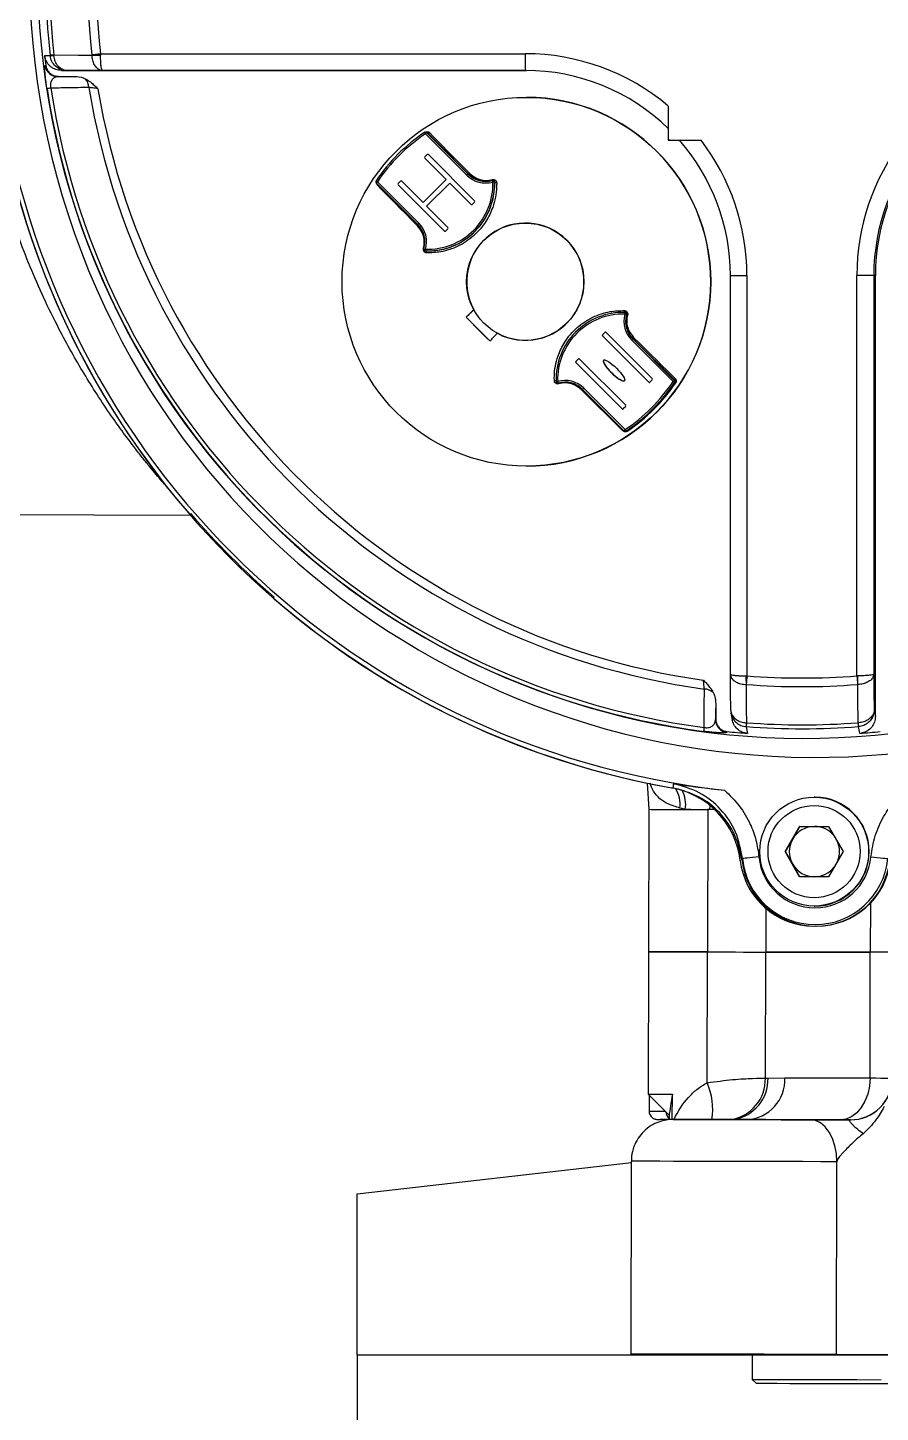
# Model space of a CAD drawing. Header units: millimetres. Extents: x 2454 to 4226, y 715 to 1968.
# Drawn here: x 2909.1 to 3000.7, y 1601.1 to 1749.8 of the extents above; entities that cross this region are included whole.
import ezdxf

# ---------------------------------------------------------------- set-up
doc = ezdxf.new("R2010")
doc.units = ezdxf.units.MM

msp = doc.modelspace()

# ---------------------------------------------------------------- linework, layer by layer
at = {"color": 7, "linetype": 'Continuous', "lineweight": 25}
for p, q in [((2910.945, 1746.794), (2911.533, 1746.792)), ((2911.533, 1746.792), (2911.531, 1746.808)), ((2911.938, 1746.854), (2911.943, 1746.792)), ((2916.026, 1746.847), (2916.024, 1746.884)), ((2916.943, 1746.991), (2962.563, 1746.991)), ((2916.943, 1746.991), (2916.946, 1746.847)), ((2912.409, 1744.552), (2914.159, 1744.552)), ((2912.737, 1745.191), (2962.69, 1745.191)), ((2913.313, 1745.191), (2912.737, 1745.191)), ((2917.141, 1745.191), (2913.313, 1745.191)), ((2962.581, 1745.191), (2917.141, 1745.191)), ((2962.724, 1742.302), (2962.719, 1742.302)), ((2977.936, 1741.365), (2977.936, 1737.688)), ((2956.276, 1733.948), (2951.837, 1738.388)), ((2951.948, 1738.567), (2951.839, 1738.568)), ((2951.966, 1738.515), (2956.405, 1734.075)), ((2952.071, 1738.515), (2951.966, 1738.515)), ((2977.936, 1737.688), (2981.446, 1737.688)), ((2978.124, 1737.687), (2977.936, 1737.688)), ((2978.124, 1737.687), (2979.306, 1737.687)), ((2952.035, 1736.153), (2951.781, 1735.898)), ((2951.783, 1735.898), (2951.781, 1735.898)), ((2954.072, 1733.48), (2951.781, 1735.771)), ((2951.783, 1735.771), (2951.781, 1735.771)), ((2952.038, 1736.153), (2951.783, 1735.898)), ((2954.074, 1733.48), (2951.783, 1735.771)), ((2952.038, 1736.153), (2952.035, 1736.153)), ((2957.126, 1731.189), (2952.163, 1736.153)), ((2956.443, 1734.075), (2956.405, 1734.075)), ((2950.996, 1728.666), (2946.557, 1733.105)), ((2946.683, 1733.233), (2951.122, 1728.793)), ((2949.172, 1733.289), (2948.917, 1733.035)), ((2948.92, 1733.035), (2948.917, 1733.035)), ((2953.881, 1727.943), (2948.917, 1732.907)), ((2948.92, 1732.907), (2948.917, 1732.907)), ((2949.174, 1733.289), (2948.92, 1733.035)), ((2953.883, 1727.943), (2948.92, 1732.907)), ((2949.174, 1733.289), (2949.172, 1733.289)), ((2951.59, 1730.998), (2949.299, 1733.289)), ((2954.072, 1733.48), (2951.59, 1730.998)), ((2954.074, 1733.48), (2951.593, 1730.998)), ((2954.454, 1733.098), (2951.972, 1730.616)), ((2954.074, 1733.48), (2954.072, 1733.48)), ((2956.744, 1730.807), (2954.454, 1733.098)), ((2954.456, 1733.098), (2954.454, 1733.098)), ((2956.747, 1730.807), (2954.456, 1733.098)), ((2959.113, 1733.39), (2959.086, 1733.39)), ((2959.29, 1733.215), (2959.265, 1733.215)), ((2951.593, 1730.998), (2951.59, 1730.998)), ((2957.126, 1731.062), (2956.872, 1730.807)), ((2954.263, 1728.325), (2951.972, 1730.616)), ((2956.747, 1730.807), (2956.744, 1730.807)), ((2953.883, 1727.943), (2953.881, 1727.943)), ((2954.263, 1728.198), (2954.008, 1727.943)), ((2962.584, 1728.802), (2962.584, 1728.802)), ((2952.057, 1725.803), (2952.081, 1725.803)), ((2984.597, 1680.355), (2984.597, 1723.174)), ((2986.379, 1723.174), (2986.379, 1680.174)), ((2998.188, 1680.174), (2998.188, 1723.174)), ((3000.006, 1723.174), (3000.006, 1680.355)), ((3000.176, 1723.174), (3000.006, 1723.174)), ((3000.176, 1675.796), (3000.176, 1723.174)), ((2957.04, 1719.493), (2956.23, 1718.684)), ((2973.104, 1719.202), (2973.08, 1719.202)), ((2973.306, 1719.198), (2973.105, 1719.183)), ((2973.281, 1719.199), (2973.306, 1719.198)), ((2956.23, 1718.684), (2956.214, 1718.684)), ((2956.23, 1718.684), (2958.776, 1716.138)), ((2973.477, 1718.97), (2973.449, 1718.97)), ((2962.564, 1716.202), (2962.573, 1716.202)), ((2971.126, 1717.061), (2970.872, 1716.806)), ((2970.874, 1716.806), (2970.872, 1716.806)), ((2975.835, 1711.715), (2970.872, 1716.679)), ((2970.874, 1716.679), (2970.872, 1716.679)), ((2971.129, 1717.061), (2970.874, 1716.806)), ((2975.838, 1711.715), (2970.874, 1716.679)), ((2971.129, 1717.061), (2971.126, 1717.061)), ((2976.217, 1712.097), (2971.254, 1717.061)), ((2978.452, 1711.772), (2974.013, 1716.211)), ((2974.142, 1716.338), (2978.581, 1711.899)), ((2974.179, 1716.338), (2974.142, 1716.338)), ((2968.263, 1714.197), (2968.008, 1713.943)), ((2968.011, 1713.943), (2968.008, 1713.943)), ((2972.972, 1708.852), (2968.008, 1713.815)), ((2968.011, 1713.815), (2968.008, 1713.815)), ((2968.265, 1714.197), (2968.011, 1713.943)), ((2972.974, 1708.852), (2968.011, 1713.815)), ((2968.265, 1714.197), (2968.263, 1714.197)), ((2973.354, 1709.233), (2968.39, 1714.197)), ((2966.052, 1711.615), (2966.079, 1711.615)), ((2966.101, 1711.621), (2966.128, 1711.621)), ((2975.838, 1711.715), (2975.835, 1711.715)), ((2976.217, 1711.97), (2975.963, 1711.715)), ((2978.581, 1711.899), (2978.686, 1711.899)), ((2978.713, 1711.671), (2978.603, 1711.671)), ((2973.172, 1706.49), (2968.733, 1710.929)), ((2968.858, 1711.056), (2973.297, 1706.617)), ((2972.974, 1708.852), (2972.972, 1708.852)), ((2973.354, 1709.106), (2973.099, 1708.852)), ((2973.299, 1706.437), (2973.407, 1706.437)), ((2973.4, 1706.468), (2973.51, 1706.468)), ((2962.656, 1702.702), (2962.661, 1702.702)), ((2902.107, 1697.497), (2926.581, 1697.444)), ((2926.597, 1697.621), (2926.524, 1697.521)), ((2926.524, 1697.521), (2926.61, 1697.607)), ((2935.519, 1688.525), (2935.592, 1688.626)), ((2986.282, 1680.176), (2986.379, 1680.174)), ((2986.31, 1679.248), (2986.286, 1679.249)), ((2998.188, 1680.174), (2998.285, 1680.176)), ((2998.289, 1679.249), (2998.264, 1679.248)), ((2983.022, 1677.217), (2983.022, 1675.534)), ((2984.664, 1676.171), (2984.798, 1675.462)), ((2986.288, 1675.139), (2986.33, 1675.137)), ((2986.307, 1674.719), (2986.297, 1674.72)), ((2998.322, 1675.137), (2998.364, 1675.139)), ((2998.373, 1674.72), (2998.362, 1674.719)), ((2984.235, 1674.19), (2984.223, 1674.108)), ((2975.67, 1668.65), (2975.836, 1665.839)), ((2993.678, 1667.15), (2993.615, 1667.15)), ((2975.833, 1665.839), (2975.801, 1650.539)), ((2980.337, 1665.829), (2979.696, 1665.831)), ((2980.337, 1665.829), (2980.337, 1665.829)), ((2982.184, 1665.825), (2982.151, 1650.525)), ((2982.981, 1665.824), (2982.184, 1665.825)), ((2990.48, 1661.3), (2992.038, 1664)), ((2991.295, 1662.65), (2992.074, 1664)), ((2992.038, 1664), (2995.156, 1664)), ((2992.074, 1664), (2992.038, 1664)), ((2992.074, 1664), (2993.633, 1664)), ((2993.633, 1664), (2995.156, 1664)), ((2995.156, 1664), (2996.715, 1661.3)), ((2990.515, 1661.3), (2991.295, 1662.65)), ((2992.038, 1658.6), (2990.48, 1661.3)), ((2990.515, 1661.3), (2990.48, 1661.3)), ((2991.295, 1659.95), (2990.515, 1661.3)), ((2996.715, 1661.3), (2995.156, 1658.6)), ((2992.074, 1658.6), (2991.295, 1659.95)), ((2995.156, 1658.6), (2992.038, 1658.6)), ((2988.406, 1655.208), (2988.396, 1650.512)), ((2993.597, 1655.45), (2993.659, 1655.45)), ((2999.642, 1655.759), (2999.631, 1650.488)), ((2975.801, 1650.539), (2975.768, 1635.239)), ((2982.121, 1636.478), (2982.151, 1650.525)), ((2988.367, 1636.967), (2988.396, 1650.512)), ((2999.602, 1636.988), (2999.631, 1650.488)), ((2988.648, 1636.966), (2990.454, 1637.007)), ((2975.768, 1635.239), (2978.013, 1632.984)), ((2975.877, 1635.129), (2975.874, 1633.439)), ((2978.362, 1632.527), (2978.368, 1635.233)), ((2978.013, 1633.085), (2978.012, 1632.497)), ((2986.369, 1632.516), (2984.812, 1632.497)), ((2986.369, 1632.516), (2986.476, 1632.516)), ((2973.955, 1628.043), (2973.911, 1607.343)), ((2973.955, 1628.043), (2973.955, 1628.043)), ((2995.998, 1607.295), (2996.042, 1627.995)), ((2944.513, 1607.218), (2944.513, 1595.218)), ((3119.513, 1607.218), (2944.513, 1607.218)), ((2986.958, 1607.315), (2986.953, 1604.615)), ((2995.998, 1607.295), (3005.955, 1607.274)), ((2986.953, 1604.615), (2987.402, 1604.164))]:
    msp.add_line(p, q, dxfattribs=at)
at = {"linetype": 'ByBlock'}
for p, q in [((2944.513, 1624.536), (2973.965, 1627.898)), ((2944.513, 1607.218), (2944.513, 1624.536))]:
    msp.add_line(p, q, dxfattribs=at)
at = {"color": 7, "linetype": 'Continuous', "lineweight": 25, "flags": 128}
for points in [[(2911.938, 1746.854), (2914.533, 1746.85), (2916.026, 1746.847)], [(2916.024, 1746.884), (2916.119, 1746.895), (2916.222, 1746.907), (2916.332, 1746.92), (2916.447, 1746.933), (2916.567, 1746.947), (2916.69, 1746.962), (2916.816, 1746.977), (2916.943, 1746.991)], [(2911.001, 1745.706), (2911.039, 1745.722), (2911.069, 1745.735)], [(2912.339, 1744.522), (2913.358, 1744.539), (2914.159, 1744.552)], [(2912.409, 1744.552), (2912.37, 1744.535), (2912.339, 1744.522)], [(2956.443, 1734.075), (2955.788, 1734.737), (2955.162, 1735.371), (2954.564, 1735.976), (2953.997, 1736.551), (2953.463, 1737.094), (2952.963, 1737.603), (2952.499, 1738.077), (2952.071, 1738.515)], [(2952.284, 1738.511), (2952.708, 1738.077), (2953.169, 1737.607), (2953.665, 1737.102), (2954.195, 1736.564), (2954.757, 1735.993), (2955.35, 1735.393), (2955.971, 1734.764), (2956.62, 1734.108)], [(2956.62, 1734.108), (2956.596, 1734.09), (2956.57, 1734.075), (2956.545, 1734.065), (2956.52, 1734.058), (2956.497, 1734.056), (2956.476, 1734.058), (2956.458, 1734.065), (2956.443, 1734.075)], [(2951.003, 1728.49), (2950.354, 1729.146), (2949.732, 1729.775), (2949.139, 1730.375), (2948.577, 1730.946), (2948.047, 1731.484), (2947.551, 1731.989), (2947.09, 1732.459), (2946.666, 1732.893)], [(2959.497, 1733.134), (2959.458, 1733.132), (2959.421, 1733.135), (2959.386, 1733.141), (2959.354, 1733.151), (2959.328, 1733.164), (2959.307, 1733.179), (2959.295, 1733.197), (2959.29, 1733.215)], [(2951.964, 1725.601), (2951.965, 1725.639), (2951.963, 1725.676), (2951.956, 1725.711), (2951.946, 1725.743), (2951.933, 1725.769), (2951.917, 1725.789), (2951.9, 1725.801), (2951.888, 1725.805)], [(2984.597, 1723.174), (2984.628, 1723.174), (2984.727, 1723.174), (2984.89, 1723.174), (2985.112, 1723.174), (2985.382, 1723.174), (2985.692, 1723.174), (2986.028, 1723.174), (2986.379, 1723.174)], [(3000.006, 1723.174), (2999.968, 1723.174), (2999.862, 1723.174), (2999.693, 1723.174), (2999.466, 1723.174), (2999.191, 1723.174), (2998.878, 1723.174), (2998.54, 1723.174), (2998.188, 1723.174)], [(2957.033, 1719.506), (2956.93, 1719.402), (2956.827, 1719.299), (2956.724, 1719.196), (2956.622, 1719.093), (2956.519, 1718.99), (2956.418, 1718.888), (2956.316, 1718.786), (2956.214, 1718.684)], [(2973.306, 1719.198), (2973.288, 1719.203), (2973.271, 1719.216), (2973.255, 1719.235), (2973.243, 1719.261), (2973.233, 1719.293), (2973.227, 1719.328), (2973.224, 1719.366), (2973.226, 1719.404)], [(2956.214, 1718.684), (2956.532, 1718.366), (2956.85, 1718.048), (2957.168, 1717.73), (2957.486, 1717.411), (2957.805, 1717.092), (2958.123, 1716.774), (2958.442, 1716.456), (2958.76, 1716.138)], [(2958.76, 1716.138), (2958.861, 1716.24), (2958.963, 1716.342), (2959.065, 1716.445), (2959.167, 1716.547), (2959.27, 1716.65), (2959.372, 1716.753), (2959.475, 1716.857), (2959.578, 1716.96)], [(2974.179, 1716.338), (2974.169, 1716.353), (2974.162, 1716.371), (2974.16, 1716.391), (2974.163, 1716.414), (2974.17, 1716.439), (2974.18, 1716.464), (2974.195, 1716.49), (2974.213, 1716.514)], [(2978.686, 1711.899), (2978.238, 1712.336), (2977.755, 1712.81), (2977.237, 1713.32), (2976.685, 1713.862), (2976.102, 1714.437), (2975.489, 1715.043), (2974.847, 1715.677), (2974.179, 1716.338)], [(2974.213, 1716.514), (2974.876, 1715.859), (2975.512, 1715.229), (2976.12, 1714.629), (2976.699, 1714.059), (2977.246, 1713.52), (2977.76, 1713.015), (2978.239, 1712.545), (2978.683, 1712.111)], [(2966.052, 1711.615), (2966.06, 1711.615), (2966.101, 1711.621)], [(2973.065, 1706.493), (2972.622, 1706.927), (2972.142, 1707.397), (2971.628, 1707.902), (2971.081, 1708.441), (2970.502, 1709.011), (2969.894, 1709.611), (2969.258, 1710.24), (2968.595, 1710.896)], [(2984.633, 1676.503), (2984.614, 1678.506), (2984.597, 1680.355)], [(3000.006, 1680.355), (3000.023, 1678.506), (3000.042, 1676.503)], [(2986.286, 1679.249), (2986.314, 1676.635), (2986.33, 1675.137)], [(2998.322, 1675.137), (2998.301, 1677.752), (2998.289, 1679.249)], [(2981.779, 1674.63), (2981.798, 1676.942), (2981.813, 1678.759)], [(2983.022, 1677.217), (2983.015, 1676.227), (2983.009, 1675.449)], [(3000.042, 1676.503), (3000.106, 1676.165), (3000.176, 1675.796)], [(2983.009, 1675.449), (2983.016, 1675.497), (2983.022, 1675.534)], [(2986.297, 1674.72), (2986.333, 1674.531), (2986.435, 1673.998)], [(2998.508, 1673.998), (2998.473, 1674.187), (2998.373, 1674.72)], [(2975.836, 1665.839), (2975.842, 1665.839), (2976.109, 1665.838), (2976.745, 1665.837), (2977.72, 1665.835), (2978.99, 1665.832), (2980.501, 1665.829), (2982.184, 1665.825)], [(2982.388, 1666.29), (2982.385, 1666.219), (2982.358, 1665.825)], [(2987.671, 1660.731), (2987.325, 1660.698), (2986.993, 1660.667), (2986.688, 1660.638), (2986.42, 1660.612), (2986.199, 1660.591), (2986.035, 1660.575), (2985.933, 1660.565), (2985.897, 1660.561)], [(2999.704, 1660.731), (3000.05, 1660.698), (3000.384, 1660.667), (3000.693, 1660.638), (3000.966, 1660.612), (3001.191, 1660.591), (3001.362, 1660.575), (3001.47, 1660.565), (3001.514, 1660.561)], [(2982.151, 1650.525), (2980.468, 1650.529), (2978.958, 1650.532), (2977.687, 1650.535), (2976.712, 1650.537), (2976.077, 1650.538), (2975.809, 1650.539), (2975.801, 1650.539)], [(2975.801, 1650.539), (2975.809, 1650.539), (2976.077, 1650.538), (2976.712, 1650.537), (2977.687, 1650.535), (2978.958, 1650.532), (2980.468, 1650.529), (2982.151, 1650.525)], [(2982.151, 1650.525), (2983.214, 1650.523), (2984.224, 1650.521), (2985.166, 1650.519), (2986.026, 1650.517), (2986.79, 1650.515), (2987.446, 1650.514), (2987.984, 1650.513), (2988.396, 1650.512)], [(2982.151, 1650.525), (2983.214, 1650.523), (2984.224, 1650.521), (2985.166, 1650.519), (2986.026, 1650.517), (2986.79, 1650.515), (2987.446, 1650.514), (2987.984, 1650.513), (2988.396, 1650.512)], [(2999.631, 1650.488), (2997.77, 1650.492), (2996.028, 1650.495), (2994.412, 1650.499), (2992.927, 1650.502), (2991.578, 1650.505), (2990.371, 1650.508), (2989.309, 1650.51), (2988.396, 1650.512)], [(2988.396, 1650.512), (2989.309, 1650.51), (2990.371, 1650.508), (2991.578, 1650.505), (2992.927, 1650.502), (2994.412, 1650.499), (2996.028, 1650.495), (2997.77, 1650.492), (2999.631, 1650.488)], [(3002.029, 1650.483), (3001.925, 1650.483), (3001.63, 1650.483), (3001.248, 1650.484), (3000.784, 1650.485), (3000.244, 1650.486), (2999.631, 1650.488)], [(3002.029, 1650.483), (3001.925, 1650.483), (3001.63, 1650.483), (3001.248, 1650.484), (3000.784, 1650.485), (3000.244, 1650.486), (2999.631, 1650.488)], [(2988.367, 1636.967), (2988.401, 1636.967), (2988.436, 1636.967), (2988.47, 1636.967), (2988.506, 1636.966), (2988.541, 1636.966), (2988.577, 1636.966), (2988.612, 1636.966), (2988.648, 1636.966)], [(2990.454, 1637.007), (2991.342, 1637.005), (2992.306, 1637.003), (2993.346, 1637.001), (2994.459, 1636.999), (2995.644, 1636.996), (2996.898, 1636.994), (2998.218, 1636.991), (2999.602, 1636.988)], [(2999.602, 1636.988), (2999.539, 1636.11), (2999.357, 1635.266), (2999.061, 1634.489), (2998.665, 1633.808), (2998.182, 1633.249), (2997.631, 1632.835), (2997.035, 1632.58), (2996.414, 1632.495)], [(2999.602, 1636.988), (3000.215, 1636.986), (3000.755, 1636.985), (3001.219, 1636.984), (3001.601, 1636.983), (3001.896, 1636.983), (3002, 1636.983)], [(2975.768, 1635.239), (2975.939, 1635.239), (2976.445, 1635.237), (2977.266, 1635.236), (2978.368, 1635.233)], [(2975.874, 1633.439), (2975.916, 1633.439), (2976.225, 1633.438), (2976.819, 1633.437), (2977.564, 1633.435)], [(2978.012, 1632.534), (2977.599, 1632.535), (2977.079, 1632.536), (2977.042, 1632.536)], [(2978.465, 1632.533), (2978.485, 1632.533), (2978.784, 1632.532), (2979.426, 1632.531), (2980.387, 1632.529), (2981.628, 1632.526), (2983.099, 1632.523), (2984.744, 1632.519), (2986.496, 1632.516), (2988.287, 1632.512), (2990.045, 1632.508), (2991.701, 1632.505), (2993.189, 1632.501)], [(2978.966, 1632.532), (2978.952, 1632.532), (2978.542, 1632.533), (2978.465, 1632.533)], [(2980.753, 1632.528), (2979.699, 1632.53), (2978.966, 1632.532)], [(2986.476, 1632.516), (2986.475, 1632.516), (2986.341, 1632.516), (2985.969, 1632.517), (2985.362, 1632.518), (2984.526, 1632.52), (2983.472, 1632.522), (2982.21, 1632.525), (2980.753, 1632.528)], [(2996.414, 1632.495), (2994.894, 1632.498), (2993.444, 1632.501), (2992.068, 1632.504), (2990.767, 1632.507), (2989.545, 1632.509), (2988.403, 1632.512), (2987.344, 1632.514), (2986.369, 1632.516)], [(2996.042, 1627.995), (2995.989, 1628.873), (2995.828, 1629.718), (2995.565, 1630.496), (2995.21, 1631.179), (2994.778, 1631.74), (2994.284, 1632.156), (2993.747, 1632.414), (2993.189, 1632.501)], [(2993.189, 1632.501), (2993.671, 1632.5), (2994.172, 1632.499), (2994.69, 1632.498), (2995.224, 1632.497), (2995.774, 1632.496), (2996.336, 1632.495), (2996.91, 1632.493), (2997.495, 1632.492)], [(2997.518, 1632.492), (2997.414, 1632.492), (2997.223, 1632.493), (2996.991, 1632.493), (2996.721, 1632.494), (2996.414, 1632.495)], [(2997.495, 1632.492), (2997.493, 1632.492), (2997.492, 1632.492), (2997.491, 1632.492), (2997.491, 1632.492), (2997.491, 1632.492), (2997.492, 1632.492), (2997.493, 1632.492), (2997.494, 1632.492)], [(2996.042, 1627.995), (2994.304, 1627.999), (2992.396, 1628.003), (2990.366, 1628.007), (2988.265, 1628.012), (2986.143, 1628.016), (2984.054, 1628.021), (2982.049, 1628.025), (2980.178, 1628.029), (2978.486, 1628.033), (2977.016, 1628.036), (2975.803, 1628.039), (2974.879, 1628.041), (2974.265, 1628.042), (2973.977, 1628.042), (2973.955, 1628.043)], [(2995.998, 1607.295), (2994.259, 1607.299), (2992.352, 1607.303), (2990.322, 1607.307), (2988.221, 1607.312), (2986.099, 1607.316), (2984.01, 1607.321), (2982.005, 1607.325), (2980.133, 1607.329), (2978.442, 1607.333), (2976.971, 1607.336), (2975.759, 1607.339), (2974.835, 1607.341), (2974.221, 1607.342), (2973.933, 1607.343), (2973.911, 1607.343)], [(2986.953, 1604.615), (2987.014, 1604.615), (2987.369, 1604.614), (2988.036, 1604.613), (2989.012, 1604.61), (2990.288, 1604.608), (2991.857, 1604.604), (2993.707, 1604.6), (2995.826, 1604.596), (2998.198, 1604.591), (3000.806, 1604.585)], [(3001.815, 1604.133), (2999.141, 1604.139), (2996.704, 1604.144), (2994.52, 1604.149), (2992.606, 1604.153), (2990.976, 1604.156), (2989.641, 1604.159), (2988.611, 1604.161), (2987.893, 1604.163), (2987.492, 1604.164), (2987.402, 1604.164)]]:
    msp.add_lwpolyline(points, dxfattribs=at)
at = {"color": 7, "linetype": 'Continuous', "lineweight": 25}
for centre, radius in [((2962.689, 1722.501), 19.799), ((2962.574, 1722.502), 6.3), ((2993.606, 1661.3), 5.85), ((2993.597, 1661.3), 4.95)]:
    msp.add_circle(centre, radius, dxfattribs=at)
for centre, radius, start, end in [((2993.687, 1755.803), 84.364, 293.77253, 288.03652), ((2992.529, 1755.805), 82.329, 298.30628, 286.54744), ((2992.335, 1755.805), 81.303, 353.64683, 186.35318), ((2992.326, 1755.805), 80.884, 353.64681, 186.3532), ((2992.287, 1755.805), 76.784, 353.328, 186.67202), ((2992.284, 1755.805), 75.854, 353.328, 186.67202), ((2993.69, 1755.798), 88.439, 186.30217, 263.69501), ((2992.48, 1755.802), 82.03, 186.30463, 187.04891), ((2919.376, 1679.688), 67.577, 96.31919, 96.66671), ((2911.738, 1748.352), 1.573, 262.50876, 277.49525), ((2916.486, 1759.634), 12.796, 267.94182, 272.05892), ((3007.869, 1746.542), 45.308, 179.43099, 181.70752), ((2962.563, 1723.176), 23.816, 49.79659, 89.99983), ((2912.341, 1745.872), 1.35, 187.07503, 269.92547), ((2914.127, 1743.267), 1.578, 3.3963, 40.03149), ((2962.581, 1723.176), 22.016, 45.71136, 89.99977), ((2919.073, 1694.737), 49.121, 98.74859, 99.22675), ((2992.525, 1755.799), 82.295, 188.79092, 262.46447), ((2992.516, 1755.799), 81.876, 188.79092, 262.46447), ((2992.477, 1755.8), 77.776, 189.2029, 262.11934), ((2992.473, 1755.8), 76.846, 189.41762, 261.93738), ((2962.692, 1722.502), 19.8, 269.9111, 89.90668), ((2993.797, 1755.797), 89.012, 189.79137, 259.96082), ((2993.801, 1755.799), 89.009, 189.91396, 220.90033), ((2962.57, 1722.503), 19.35, 124.04041, 145.96242), ((2962.568, 1722.503), 19.17, 124.04041, 145.96242), ((2951.839, 1738.388), 0.18, 89.90889, 124.04031), ((2956.254, 1741.425), 5.361, 212.60716, 214.52044), ((2956.509, 1733.779), 6.562, 133.80964, 135.3924), ((2951.839, 1738.388), 0.18, 44.99821, 89.90869), ((2952.179, 1738.639), 0.165, 228.78056, 309.38513), ((2962.579, 1723.174), 22.018, 359.9998, 41.23638), ((2962.561, 1723.174), 23.818, 359.99985, 37.54244), ((3022.006, 1723.174), 23.818, 142.45756, 180.00014), ((3022.024, 1723.174), 22.018, 138.76362, 180.00019), ((3022.194, 1723.174), 22.018, 138.76362, 180.00019), ((2951.844, 1735.835), 0.09, 135.0019, 224.9981), ((2951.847, 1735.835), 0.09, 135.0019, 224.9981), ((2952.099, 1736.089), 0.09, 44.99811, 135.0019), ((2952.102, 1736.089), 0.09, 89.9091, 135.00179), ((2960.948, 1729.34), 6.562, 133.80964, 135.3924), ((2958.313, 1735.984), 2.88, 224.9981, 285.53149), ((2958.314, 1735.984), 2.7, 224.9981, 285.53149), ((2946.684, 1733.233), 0.18, 145.96243, 224.99803), ((2951.048, 1739.776), 7.866, 234.98896, 236.28929), ((2951.057, 1728.795), 6.231, 134.58571, 136.22922), ((2946.51, 1733.008), 0.194, 323.73666, 346.86101), ((2948.981, 1732.971), 0.09, 135.0019, 224.9981), ((2948.983, 1732.971), 0.09, 135.0019, 224.9981), ((2949.235, 1733.225), 0.09, 44.99811, 135.0019), ((2949.238, 1733.225), 0.09, 89.9091, 135.00179), ((2952.069, 1733.003), 7.2, 268.31082, 1.69201), ((2952.067, 1733.003), 7.02, 268.31082, 1.69201), ((2959.086, 1733.21), 0.18, 89.90889, 105.5317), ((2963.559, 1734.5), 4.658, 193.87631, 196.08473), ((2958.301, 1733.257), 0.774, 9.77411, 15.73385), ((2963.584, 1582.249), 151.028, 91.63868, 91.70765), ((2959.086, 1733.21), 0.18, 1.68889, 89.90778), ((2957.063, 1731.125), 0.09, 315.0019, 44.9981), ((2956.808, 1730.871), 0.09, 224.99811, 315.0019), ((2956.811, 1730.871), 0.09, 224.99825, 269.90865), ((2955.496, 1724.355), 6.231, 134.58571, 136.22922), ((2949.087, 1726.757), 2.7, 344.46955, 44.99809), ((2950.843, 1728.629), 0.211, 318.80254, 353.94234), ((2949.085, 1726.757), 2.88, 344.46955, 44.99809), ((2953.944, 1728.007), 0.09, 224.99811, 315.0019), ((2953.947, 1728.007), 0.09, 224.99825, 269.90865), ((2954.199, 1728.262), 0.09, 315.0019, 44.9981), ((2962.575, 1722.502), 6.3, 241.60011, 208.39707), ((2952.289, 1728.526), 2.559, 255.14677, 256.45585), ((2951.862, 1725.986), 0.18, 164.46829, 268.30744), ((2956.212, 1741.814), 16.415, 254.00416, 254.62638), ((2956.384, 1725.807), 4.528, 177.73996, 180.0174), ((2973.069, 1712.002), 7.2, 88.31082, 181.69201), ((2973.067, 1712.002), 7.02, 88.31082, 181.69201), ((2976.049, 1718.247), 2.88, 164.46955, 224.99809), ((2977.81, 1718.93), 4.537, 176.60356, 178.87761), ((2978.034, 1735.979), 17.616, 254.32293, 254.91396), ((2973.276, 1719.019), 0.18, 344.46829, 88.30744), ((2976.051, 1718.247), 2.7, 164.46955, 224.99809), ((2973.388, 1718.379), 0.598, 73.12628, 81.52852), ((2970.935, 1716.743), 0.09, 135.0019, 224.9981), ((2970.938, 1716.743), 0.09, 135.0019, 224.9981), ((2971.19, 1716.997), 0.09, 44.99811, 135.0019), ((2971.193, 1716.997), 0.09, 89.9091, 135.00179), ((2978.684, 1711.603), 6.562, 133.80964, 135.3924), ((2968.072, 1713.879), 0.09, 135.0019, 224.9981), ((2968.074, 1713.879), 0.09, 135.0019, 224.9981), ((2968.326, 1714.134), 0.09, 44.99811, 135.0019), ((2968.329, 1714.134), 0.09, 89.9091, 135.00179), ((2965.733, 1711.616), 0.258, 57.50235, 98.78822), ((2970.147, 1571.487), 140.367, 91.6722, 91.74494), ((2966.052, 1711.795), 0.18, 181.69052, 269.90889), ((2966.822, 1709.02), 2.88, 44.9981, 105.53149), ((2970.64, 1713.023), 4.751, 194.98855, 197.16548), ((2966.823, 1709.02), 2.7, 44.9981, 105.53149), ((2967.106, 1711.818), 0.998, 191.39508, 196.35938), ((2962.567, 1722.502), 19.17, 304.04041, 325.96242), ((2962.568, 1722.502), 19.35, 304.04041, 325.96242), ((2962.678, 1722.501), 19.35, 304.04041, 325.96242), ((2962.679, 1722.501), 19.371, 304.04041, 325.96242), ((2975.899, 1711.779), 0.09, 224.99811, 315.0019), ((2975.902, 1711.779), 0.09, 224.99825, 269.90865), ((2976.154, 1712.033), 0.09, 315.0019, 44.9981), ((2983.123, 1707.164), 6.562, 133.80964, 135.3924), ((2983.168, 1718.673), 8.359, 235.65301, 236.89704), ((2978.454, 1711.772), 0.18, 325.96243, 44.99803), ((2978.809, 1712.006), 0.164, 140.36264, 220.9947), ((2978.491, 1711.307), 0.426, 55.65208, 58.68915), ((2968.734, 1710.741), 0.208, 95.72059, 131.82287), ((2973.232, 1706.618), 6.231, 134.58571, 136.22922), ((2973.035, 1708.915), 0.09, 224.99811, 315.0019), ((2973.038, 1708.915), 0.09, 224.99825, 269.90865), ((2973.29, 1709.17), 0.09, 315.0019, 44.9981), ((2973.181, 1706.336), 0.195, 103.36514, 126.35092), ((2977.671, 1702.179), 6.231, 134.58571, 136.22922), ((2973.299, 1706.617), 0.18, 224.99859, 269.90889), ((2977.951, 1709.706), 5.585, 213.57788, 215.43474), ((2973.299, 1706.617), 0.18, 269.90898, 304.04049), ((2973.291, 1706.296), 0.278, 33.54382, 38.15746), ((2993.771, 1755.797), 88.863, 220.89394, 229.10323), ((2993.795, 1755.793), 89.001, 229.09654, 260.0848), ((3002.497, 1679.777), 16.219, 178.59002, 181.8632), ((3090.098, 1672.023), 104.039, 175.50645, 176.01807), ((2992.287, 1755.795), 76.78, 265.5353, 274.46471), ((2992.284, 1755.795), 75.85, 265.5353, 274.46471), ((3102.138, 1688.237), 104.262, 184.43517, 184.94601), ((2974.74, 1679.619), 23.551, 359.09959, 1.35363), ((2981.74, 1677.182), 1.579, 50.15994, 87.34605), ((2989.87, 1673.526), 8.167, 172.22818, 175.15967), ((2984.359, 1675.45), 1.35, 180.05743, 264.21813), ((2988.175, 1674.97), 1.895, 174.88122, 187.58313), ((2994.458, 1674.499), 8.154, 175.51206, 178.4519), ((2992.335, 1755.794), 81.299, 265.74821, 274.2518), ((2992.326, 1755.794), 80.88, 265.74821, 274.2518), ((3006.547, 1675.715), 8.245, 184.02222, 186.93881), ((2994.903, 1674.855), 3.473, 357.77205, 4.6923), ((2992.471, 1755.794), 82.018, 264.23684, 265.77899), ((2992.471, 1755.794), 82.018, 274.22102, 275.76317), ((2976.712, 1659.286), 9, 6.80338, 79.96074), ((2976.343, 1666.422), 2.871, 351.10481, 34.93696), ((2976.661, 1666.351), 3.144, 350.46489, 28.9077), ((2993.669, 1661.3), 5.85, 359.99874, 89.90732), ((2993.633, 1661.3), 2.7, 90.00054, 150.00192), ((2993.633, 1661.3), 2.7, 38.6819, 89.99958), ((2993.633, 1661.3), 2.7, 150.00138, 209.99862), ((2993.669, 1661.3), 5.85, 269.91004, 0.00168), ((2993.633, 1661.3), 2.7, 338.69267, 21.31532), ((2993.593, 1661.3), 8.001, 186.80291, 269.90788), ((2993.795, 1661.299), 8.001, 186.9144, 353.08562), ((2993.705, 1661.3), 7.843, 185.40028, 354.59974), ((2993.688, 1661.3), 6.044, 185.40013, 354.59988), ((2993.633, 1661.3), 2.7, 209.99808, 269.99947), ((2993.633, 1661.3), 2.7, 270.00031, 321.31024), ((2993.87, 1661.299), 8.001, 269.91026, 352.95175), ((2975.165, 1633.579), 7.536, 351.95332, 22.62063), ((2983.938, 1636.886), 4.429, 279.65709, 1.04271), ((2984.228, 1636.875), 4.421, 279.87737, 1.18725), ((2986.155, 1636.814), 4.303, 272.85392, 2.57258), ((2997.503, 1636.991), 4.499, 269.88632, 359.88633), ((2997.504, 1636.991), 4.499, 269.88745, 359.88744), ((2978.624, 1633.374), 0.946, 183.37387, 229.71634)]:
    msp.add_arc(centre, radius, start, end, dxfattribs=at)
msp.add_ellipse((2972.113, 1712.956), major_axis=(-1.114, 1.114), ratio=0.2285715, dxfattribs=at)
msp.add_ellipse((2972.115, 1712.956), major_axis=(-1.114, 1.114), ratio=0.2285715, start_param=6.0645898, end_param=9.4247899, dxfattribs=at)
for points, knots in [([(2912.737, 1745.191), (2912.534, 1745.211), (2912.128, 1745.251), (2911.588, 1745.562), (2911.179, 1746.02), (2910.993, 1746.463), (2910.955, 1746.728), (2910.945, 1746.794)], [0, 0, 0, 0, 0.2312464, 0.4624979, 0.6936037, 0.9244044, 1, 1, 1, 1]), ([(2913.313, 1745.191), (2913.31, 1745.191), (2913.091, 1745.192), (2912.651, 1745.275), (2912.093, 1745.623), (2911.675, 1746.148), (2911.58, 1746.576), (2911.533, 1746.792)], [0, 0, 0, 0, 0.0033242, 0.2530387, 0.5034572, 0.7495242, 1, 1, 1, 1]), ([(2913.313, 1745.191), (2913.31, 1745.191), (2913.142, 1745.192), (2912.804, 1745.275), (2912.374, 1745.623), (2912.052, 1746.148), (2911.98, 1746.576), (2911.943, 1746.792)], [0, 0, 0, 0, 0.0033242, 0.2530387, 0.5034573, 0.7495242, 1, 1, 1, 1]), ([(2917.141, 1745.191), (2917.14, 1745.191), (2917.066, 1745.192), (2916.867, 1745.224), (2916.566, 1745.409), (2916.287, 1745.786), (2916.088, 1746.278), (2916.047, 1746.656), (2916.026, 1746.847)], [0, 0, 0, 0, 0.0032553, 0.1340038, 0.359171, 0.5735793, 0.7849237, 1, 1, 1, 1]), ([(2917.141, 1745.191), (2917.141, 1745.191), (2917.128, 1745.192), (2917.093, 1745.224), (2917.04, 1745.409), (2916.991, 1745.786), (2916.957, 1746.278), (2916.949, 1746.656), (2916.946, 1746.847)], [0, 0, 0, 0, 0.0032553, 0.1340038, 0.359171, 0.5735792, 0.7849237, 1, 1, 1, 1]), ([(2924.412, 1700.081), (2924.259, 1700.252), (2923.938, 1700.611), (2923.379, 1701.257), (2922.757, 1701.989), (2922.07, 1702.82), (2921.32, 1703.753), (2920.44, 1704.884), (2919.363, 1706.316), (2918.035, 1708.179), (2916.611, 1710.31), (2915.178, 1712.607), (2913.811, 1714.939), (2912.349, 1717.653), (2910.857, 1720.693), (2909.371, 1724.082), (2908.012, 1727.587), (2906.782, 1731.251), (2905.583, 1735.481), (2904.527, 1740.085), (2904.029, 1743.536), (2903.793, 1745.171)], [0, 0, 0, 0, 0.0270006, 0.0565598, 0.0875571, 0.1200019, 0.1539024, 0.1892656, 0.2351208, 0.2892795, 0.351746, 0.4058432, 0.4599731, 0.5144447, 0.5841562, 0.6476746, 0.7113738, 0.777387, 0.8401309, 0.9242808, 1, 1, 1, 1]), ([(2911.197, 1743.222), (2911.169, 1743.411), (2911.111, 1743.801), (2911.048, 1744.324), (2911.002, 1744.778), (2910.969, 1745.233), (2910.961, 1745.616), (2910.987, 1745.675), (2911.001, 1745.706)], [0, 0, 0, 0, 0.1207874, 0.2490762, 0.3731401, 0.5013756, 0.7404722, 1, 1, 1, 1]), ([(2911.069, 1745.735), (2911.102, 1745.586), (2911.143, 1745.396), (2911.313, 1745.095), (2911.544, 1744.833), (2911.95, 1744.598), (2912.255, 1744.567), (2912.409, 1744.552)], [0, 0, 0, 0, 0.2326691, 0.2977546, 0.5306269, 0.7634909, 1, 1, 1, 1]), ([(2912.339, 1744.522), (2912.131, 1744.48), (2911.875, 1744.429), (2911.654, 1744.069), (2911.583, 1743.858), (2911.559, 1743.633), (2911.572, 1743.435), (2911.592, 1743.336), (2911.602, 1743.286)], [0, 0, 0, 0, 0.5640254, 0.6909809, 0.80558, 0.9055196, 0.9523567, 1, 1, 1, 1]), ([(2914.159, 1744.552), (2914.473, 1744.528), (2914.882, 1744.496), (2915.25, 1744.323), (2915.336, 1744.282)], [0, 0, 0, 0, 0.7661428, 1, 1, 1, 1]), ([(2915.336, 1744.282), (2915.512, 1744.178), (2915.843, 1743.98), (2916.271, 1743.608), (2916.531, 1743.356), (2916.661, 1743.227), (2916.663, 1743.225)], [0, 0, 0, 0, 0.3607889, 0.6774436, 0.9958558, 1, 1, 1, 1]), ([(2915.703, 1743.361), (2914.937, 1743.347), (2913.57, 1743.322), (2912.203, 1743.297), (2911.602, 1743.286)], [0, 0, 0, 0, 0.56, 1, 1, 1, 1]), ([(2916.663, 1743.225), (2916.561, 1743.241), (2916.368, 1743.27), (2916.029, 1743.318), (2915.829, 1743.344), (2915.703, 1743.361)], [0, 0, 0, 0, 0.2900635, 0.5536035, 1, 1, 1, 1]), ([(2951.837, 1738.555), (2951.855, 1738.565), (2951.895, 1738.59), (2951.97, 1738.613), (2952.076, 1738.62), (2952.191, 1738.59), (2952.252, 1738.538), (2952.284, 1738.511)], [0, 0, 0, 0, 0.0853698, 0.1907986, 0.3564235, 0.6664713, 1, 1, 1, 1]), ([(2952.071, 1738.515), (2952.055, 1738.527), (2952.024, 1738.552), (2951.984, 1738.57), (2951.95, 1738.567), (2951.948, 1738.567)], [0, 0, 0, 0, 0.51623261, 0.97364356, 1, 1, 1, 1]), ([(2979.136, 1737.688), (2979.137, 1737.688), (2979.139, 1737.688), (2979.223, 1737.688), (2979.508, 1737.688), (2980.033, 1737.688), (2980.564, 1737.688), (2981.058, 1737.688), (2981.272, 1737.688), (2981.446, 1737.688)], [0, 0, 0, 0, 0.0294838, 0.1725656, 0.3188551, 0.5314736, 0.801826, 0.8385045, 1, 1, 1, 1]), ([(2958.337, 1733.319), (2958.222, 1733.311), (2957.815, 1733.282), (2957.114, 1733.53), (2956.681, 1733.882), (2956.443, 1734.075)], [0, 0, 0, 0, 0.1510159, 0.532358, 1, 1, 1, 1]), ([(2956.62, 1734.108), (2956.84, 1733.924), (2957.237, 1733.592), (2958.043, 1733.358), (2958.66, 1733.369), (2958.988, 1733.452), (2959.047, 1733.467)], [0, 0, 0, 0, 0.35692605, 0.64558806, 0.93595733, 1, 1, 1, 1]), ([(2946.666, 1732.893), (2946.625, 1732.94), (2946.573, 1732.999), (2946.572, 1733.105), (2946.571, 1733.126)], [0, 0, 0, 0, 0.7959699, 1, 1, 1, 1]), ([(2959.497, 1733.134), (2959.497, 1732.973), (2959.5, 1732.11), (2959.227, 1730.668), (2958.347, 1728.854), (2957.073, 1727.358), (2955.356, 1726.231), (2953.579, 1725.648), (2952.468, 1725.615), (2951.964, 1725.601)], [0, 0, 0, 0, 0.04393713, 0.23629304, 0.37282189, 0.53572822, 0.69861004, 0.86320068, 1, 1, 1, 1]), ([(2952.079, 1725.821), (2952.509, 1725.835), (2953.534, 1725.868), (2955.215, 1726.427), (2956.905, 1727.533), (2958.16, 1729.006), (2959.025, 1730.792), (2959.293, 1732.21), (2959.29, 1733.057), (2959.29, 1733.215)], [0, 0, 0, 0, 0.1211555, 0.288827, 0.4544246, 0.6199777, 0.7588963, 0.9550976, 1, 1, 1, 1]), ([(2959.047, 1733.467), (2959.083, 1733.474), (2959.154, 1733.487), (2959.261, 1733.465), (2959.359, 1733.414), (2959.44, 1733.33), (2959.488, 1733.231), (2959.494, 1733.161), (2959.497, 1733.134)], [0, 0, 0, 0, 0.1540842, 0.3077863, 0.4712038, 0.6571656, 0.8674974, 1, 1, 1, 1]), ([(2959.29, 1733.215), (2959.289, 1733.229), (2959.286, 1733.264), (2959.263, 1733.313), (2959.223, 1733.355), (2959.174, 1733.381), (2959.135, 1733.39), (2959.115, 1733.39), (2959.113, 1733.39)], [0, 0, 0, 0, 0.1627651, 0.4219986, 0.6439116, 0.8266788, 0.984291, 1, 1, 1, 1]), ([(2951.633, 1726.053), (2951.648, 1726.112), (2951.731, 1726.44), (2951.744, 1727.058), (2951.513, 1727.868), (2951.184, 1728.268), (2951.003, 1728.49)], [0, 0, 0, 0, 0.0640427, 0.3544119, 0.6430739, 1, 1, 1, 1]), ([(2951.964, 1725.601), (2951.912, 1725.609), (2951.814, 1725.625), (2951.699, 1725.719), (2951.634, 1725.835), (2951.614, 1725.953), (2951.627, 1726.022), (2951.633, 1726.053)], [0, 0, 0, 0, 0.257956, 0.4849143, 0.7035846, 0.8642778, 1, 1, 1, 1]), ([(2965.693, 1711.871), (2965.691, 1712.031), (2965.678, 1712.894), (2965.939, 1714.337), (2966.81, 1716.151), (2968.082, 1717.647), (2969.805, 1718.773), (2971.594, 1719.357), (2972.716, 1719.389), (2973.226, 1719.404)], [0, 0, 0, 0, 0.04393713, 0.23629304, 0.37282189, 0.53572822, 0.69861004, 0.86320068, 1, 1, 1, 1]), ([(2973.226, 1719.404), (2973.279, 1719.395), (2973.378, 1719.38), (2973.495, 1719.285), (2973.561, 1719.17), (2973.581, 1719.051), (2973.568, 1718.983), (2973.562, 1718.951)], [0, 0, 0, 0, 0.257956, 0.4849143, 0.7035846, 0.8642778, 1, 1, 1, 1]), ([(2973.477, 1718.97), (2973.48, 1718.986), (2973.486, 1719.023), (2973.474, 1719.084), (2973.44, 1719.141), (2973.382, 1719.186), (2973.332, 1719.194), (2973.306, 1719.198)], [0, 0, 0, 0, 0.1132161, 0.2576182, 0.4754186, 0.7185181, 1, 1, 1, 1]), ([(2974.179, 1716.338), (2973.979, 1716.578), (2973.615, 1717.014), (2973.36, 1717.888), (2973.371, 1718.553), (2973.46, 1718.906), (2973.477, 1718.97)], [0, 0, 0, 0, 0.3540546, 0.642771, 0.9353249, 1, 1, 1, 1]), ([(2973.562, 1718.951), (2973.547, 1718.892), (2973.464, 1718.564), (2973.454, 1717.946), (2973.692, 1717.136), (2974.028, 1716.736), (2974.213, 1716.514)], [0, 0, 0, 0, 0.0640427, 0.3544119, 0.6430739, 1, 1, 1, 1]), ([(2966.148, 1711.537), (2966.112, 1711.531), (2966.041, 1711.517), (2965.933, 1711.539), (2965.835, 1711.59), (2965.752, 1711.675), (2965.703, 1711.774), (2965.696, 1711.844), (2965.693, 1711.871)], [0, 0, 0, 0, 0.15408421, 0.30778627, 0.47120377, 0.6571656, 0.86749743, 1, 1, 1, 1]), ([(2966.079, 1711.615), (2966.08, 1711.615), (2966.096, 1711.614), (2966.112, 1711.618), (2966.128, 1711.621)], [0, 0, 0, 0, 0.0599138, 1, 1, 1, 1]), ([(2966.128, 1711.621), (2966.192, 1711.638), (2966.432, 1711.702), (2966.677, 1711.692), (2966.857, 1711.685)], [0, 0, 0, 0, 0.266269, 1, 1, 1, 1]), ([(2968.595, 1710.896), (2968.372, 1711.08), (2967.968, 1711.412), (2967.155, 1711.646), (2966.536, 1711.635), (2966.208, 1711.552), (2966.148, 1711.537)], [0, 0, 0, 0, 0.3569261, 0.6455881, 0.9359573, 1, 1, 1, 1]), ([(2978.683, 1712.111), (2978.723, 1712.061), (2978.782, 1711.986), (2978.797, 1711.845), (2978.779, 1711.754), (2978.757, 1711.698), (2978.737, 1711.667), (2978.731, 1711.658)], [0, 0, 0, 0, 0.4935098, 0.7465115, 0.851032, 0.9564885, 1, 1, 1, 1]), ([(2978.713, 1711.671), (2978.715, 1711.675), (2978.722, 1711.686), (2978.73, 1711.702), (2978.738, 1711.725), (2978.745, 1711.769), (2978.735, 1711.838), (2978.706, 1711.874), (2978.686, 1711.899)], [0, 0, 0, 0, 0.0275852, 0.0617297, 0.104186, 0.1954073, 0.4521438, 1, 1, 1, 1]), ([(2973.523, 1706.449), (2973.505, 1706.439), (2973.464, 1706.415), (2973.388, 1706.391), (2973.281, 1706.384), (2973.162, 1706.414), (2973.098, 1706.466), (2973.065, 1706.493)], [0, 0, 0, 0, 0.08536983, 0.19079859, 0.35642346, 0.66647129, 1, 1, 1, 1]), ([(2973.407, 1706.437), (2973.42, 1706.437), (2973.44, 1706.438), (2973.473, 1706.448), (2973.495, 1706.458), (2973.504, 1706.464), (2973.51, 1706.468)], [0, 0, 0, 0, 0.4976428, 0.7972457, 0.8804486, 1, 1, 1, 1]), ([(2984.597, 1680.355), (2984.597, 1680.354), (2984.596, 1680.341), (2984.632, 1680.307), (2984.833, 1680.258), (2985.217, 1680.214), (2985.713, 1680.184), (2986.091, 1680.179), (2986.282, 1680.176)], [0, 0, 0, 0, 0.00319735, 0.15199098, 0.37217997, 0.58204206, 0.78928327, 1, 1, 1, 1]), ([(2984.597, 1680.355), (2984.597, 1680.353), (2984.596, 1680.268), (2984.633, 1680.061), (2984.835, 1679.757), (2985.22, 1679.488), (2985.716, 1679.301), (2986.095, 1679.267), (2986.286, 1679.249)], [0, 0, 0, 0, 0.0031973, 0.151991, 0.37218, 0.5820421, 0.7892833, 1, 1, 1, 1]), ([(3000.006, 1680.355), (3000.006, 1680.354), (3000.004, 1680.341), (2999.961, 1680.307), (2999.751, 1680.258), (2999.358, 1680.214), (2998.856, 1680.184), (2998.476, 1680.179), (2998.285, 1680.176)], [0, 0, 0, 0, 0.0031973, 0.151991, 0.37218, 0.5820421, 0.7892833, 1, 1, 1, 1]), ([(3000.006, 1680.355), (3000.006, 1680.353), (3000.005, 1680.268), (2999.962, 1680.061), (2999.753, 1679.757), (2999.361, 1679.488), (2998.859, 1679.301), (2998.48, 1679.267), (2998.289, 1679.249)], [0, 0, 0, 0, 0.0031973, 0.151991, 0.37218, 0.5820421, 0.7892833, 1, 1, 1, 1]), ([(2981.813, 1678.759), (2981.799, 1678.885), (2981.776, 1679.085), (2981.734, 1679.422), (2981.709, 1679.613), (2981.695, 1679.713)], [0, 0, 0, 0, 0.4491912, 0.7120483, 1, 1, 1, 1]), ([(2981.695, 1679.713), (2981.697, 1679.711), (2981.826, 1679.581), (2982.078, 1679.322), (2982.451, 1678.897), (2982.647, 1678.568), (2982.752, 1678.394)], [0, 0, 0, 0, 0.00414602, 0.32357982, 0.64124213, 1, 1, 1, 1]), ([(2982.752, 1678.394), (2982.84, 1678.181), (2982.996, 1677.804), (2983.014, 1677.396), (2983.022, 1677.217)], [0, 0, 0, 0, 0.561758, 1, 1, 1, 1]), ([(2984.633, 1676.503), (2984.633, 1676.501), (2984.633, 1676.407), (2984.665, 1676.161), (2984.852, 1675.791), (2985.229, 1675.452), (2985.72, 1675.212), (2986.097, 1675.163), (2986.288, 1675.139)], [0, 0, 0, 0, 0.003239, 0.1386685, 0.3626448, 0.5758514, 0.7860704, 1, 1, 1, 1]), ([(2984.633, 1676.503), (2984.633, 1676.5), (2984.633, 1676.377), (2984.667, 1676.055), (2984.856, 1675.573), (2985.236, 1675.129), (2985.728, 1674.815), (2986.106, 1674.752), (2986.297, 1674.72)], [0, 0, 0, 0, 0.003239, 0.1386685, 0.3626448, 0.5758514, 0.7860703, 1, 1, 1, 1]), ([(3000.042, 1676.503), (3000.042, 1676.501), (3000.041, 1676.407), (3000.005, 1676.161), (2999.811, 1675.791), (2999.429, 1675.452), (2998.934, 1675.212), (2998.555, 1675.163), (2998.364, 1675.139)], [0, 0, 0, 0, 0.003239, 0.1386685, 0.3626448, 0.5758514, 0.7860704, 1, 1, 1, 1]), ([(3000.042, 1676.503), (3000.042, 1676.5), (3000.042, 1676.377), (3000.007, 1676.055), (2999.816, 1675.573), (2999.436, 1675.129), (2998.942, 1674.815), (2998.564, 1674.752), (2998.373, 1674.72)], [0, 0, 0, 0, 0.003239, 0.1386685, 0.3626448, 0.5758514, 0.7860703, 1, 1, 1, 1]), ([(2981.779, 1674.63), (2981.829, 1674.622), (2981.93, 1674.606), (2982.131, 1674.601), (2982.357, 1674.634), (2982.568, 1674.717), (2982.926, 1674.961), (2982.972, 1675.23), (2983.009, 1675.449)], [0, 0, 0, 0, 0.0472111, 0.0938671, 0.1940187, 0.3091691, 0.4366763, 1, 1, 1, 1]), ([(2983.022, 1675.534), (2983.037, 1675.382), (2983.067, 1675.078), (2983.3, 1674.673), (2983.642, 1674.367), (2983.979, 1674.226), (2984.182, 1674.198), (2984.235, 1674.19)], [0, 0, 0, 0, 0.2297532, 0.4595156, 0.6890466, 0.9182809, 1, 1, 1, 1]), ([(2986.435, 1673.998), (2986.234, 1674.033), (2985.833, 1674.102), (2985.323, 1674.452), (2984.948, 1674.917), (2984.853, 1675.289), (2984.808, 1675.465)], [0, 0, 0, 0, 0.256953, 0.5138993, 0.7710323, 1, 1, 1, 1]), ([(3000.176, 1675.796), (3000.156, 1675.593), (3000.116, 1675.187), (2999.805, 1674.647), (2999.347, 1674.238), (2998.883, 1674.043), (2998.595, 1674.008), (2998.508, 1673.998)], [0, 0, 0, 0, 0.2256246, 0.4512542, 0.6767425, 0.9019352, 1, 1, 1, 1]), ([(2984.223, 1674.108), (2984.196, 1674.089), (2984.143, 1674.053), (2983.757, 1674.044), (2983.308, 1674.06), (2982.86, 1674.091), (2982.33, 1674.14), (2981.93, 1674.19), (2981.733, 1674.215)], [0, 0, 0, 0, 0.2593388, 0.499082, 0.6285063, 0.7489, 0.8765068, 1, 1, 1, 1]), ([(2979.18, 1665.978), (2978.744, 1666.111), (2978.106, 1666.304), (2977.441, 1666.672), (2976.869, 1667.092), (2976.329, 1667.701), (2976.081, 1668.349), (2975.969, 1668.643)], [0, 0, 0, 0, 0.2744407, 0.4014326, 0.5220656, 0.7830418, 1, 1, 1, 1]), ([(2978.47, 1668.122), (2978.473, 1668.209), (2978.477, 1668.364), (2978.484, 1668.519), (2978.487, 1668.587)], [0, 0, 0, 0, 0.56, 1, 1, 1, 1]), ([(2985.897, 1660.561), (2985.712, 1661.527), (2985.343, 1663.458), (2983.653, 1665.926), (2981.33, 1667.806), (2979.434, 1668.327), (2978.487, 1668.587)], [0, 0, 0, 0, 0.2500471, 0.50006, 0.7503071, 1, 1, 1, 1]), ([(2978.487, 1668.587), (2979.357, 1668.464), (2981.088, 1668.219), (2983.018, 1668.002), (2983.978, 1667.894)], [0, 0, 0, 0, 0.50244266, 1, 1, 1, 1]), ([(2985.852, 1660.336), (2985.648, 1661.277), (2985.241, 1663.157), (2983.551, 1665.541), (2981.26, 1667.36), (2979.401, 1667.868), (2978.47, 1668.122)], [0, 0, 0, 0, 0.2500652, 0.4994456, 0.7493864, 1, 1, 1, 1]), ([(2983.978, 1667.894), (2984.531, 1667.352), (2985.634, 1666.271), (2986.712, 1664.396), (2987.411, 1662.535), (2987.584, 1661.333), (2987.671, 1660.731)], [0, 0, 0, 0, 0.2806173, 0.559574, 0.7791194, 1, 1, 1, 1]), ([(2999.704, 1660.731), (2999.825, 1661.496), (3000.066, 1663.021), (3000.968, 1664.988), (3002.079, 1666.636), (3002.957, 1667.474), (3003.398, 1667.894)], [0, 0, 0, 0, 0.2806316, 0.559596, 0.7791291, 1, 1, 1, 1]), ([(2979.761, 1665.83), (2979.65, 1665.858), (2979.453, 1665.907), (2979.263, 1665.956), (2979.18, 1665.978)], [0, 0, 0, 0, 0.56000019, 1, 1, 1, 1]), ([(2985.897, 1660.561), (2985.888, 1660.52), (2985.872, 1660.445), (2985.858, 1660.37), (2985.852, 1660.336)], [0, 0, 0, 0, 0.56, 1, 1, 1, 1]), ([(2978.564, 1632.533), (2978.567, 1632.539), (2978.938, 1633.406), (2979.699, 1634.537), (2980.979, 1635.803), (2981.736, 1636.25), (2982.121, 1636.478)], [0, 0, 0, 0, 0.0037125, 0.5254874, 0.7588951, 1, 1, 1, 1]), ([(2982.121, 1636.478), (2983.056, 1636.604), (2984.917, 1636.856), (2987.164, 1636.952), (2987.966, 1636.962), (2988.367, 1636.967)], [0, 0, 0, 0, 0.3348544, 0.6670485, 1, 1, 1, 1]), ([(2978.368, 1635.233), (2978.295, 1634.809), (2978.145, 1633.948), (2978.024, 1633.066), (2978.026, 1633.08), (2978.027, 1633.085)], [0, 0, 0, 0, 0.3786935, 0.7673104, 1, 1, 1, 1]), ([(2975.883, 1633.452), (2975.88, 1633.431), (2975.86, 1633.303), (2975.932, 1633.087), (2976.069, 1632.86), (2976.231, 1632.71), (2976.388, 1632.618), (2976.527, 1632.568), (2976.635, 1632.546), (2976.709, 1632.539), (2976.748, 1632.537), (2976.764, 1632.537), (2976.767, 1632.537), (2976.768, 1632.537), (2976.769, 1632.537), (2976.77, 1632.537), (2976.772, 1632.537), (2976.778, 1632.537), (2976.822, 1632.537), (2977.019, 1632.536), (2977.074, 1632.536)], [0, 0, 0, 0, 0.0195391, 0.1189025, 0.1974653, 0.2633261, 0.3187523, 0.3637975, 0.3978057, 0.4201553, 0.4315224, 0.4336675, 0.434625, 0.4353526, 0.4363768, 0.4383587, 0.443984, 0.4742966, 0.8522519, 1, 1, 1, 1]), ([(3001.114, 1633.908), (3000.831, 1633.416), (3000.19, 1632.302), (2999.349, 1631.468), (2998.879, 1631.003)], [0, 0, 0, 0, 0.4418885, 1, 1, 1, 1]), ([(2978.996, 1632.532), (2978.933, 1632.532), (2978.668, 1632.532), (2978.518, 1632.533), (2978.471, 1632.533), (2978.462, 1632.533), (2978.459, 1632.533), (2978.452, 1632.533), (2978.442, 1632.533), (2978.194, 1632.532), (2977.673, 1632.487), (2976.88, 1632.278), (2976.047, 1631.875), (2975.294, 1631.286), (2974.658, 1630.516), (2974.207, 1629.616), (2973.965, 1628.759), (2973.981, 1628.224), (2973.987, 1628.043)], [0, 0, 0, 0, 0.04956075, 0.20875247, 0.28845775, 0.29525465, 0.29799929, 0.29893768, 0.29976052, 0.30164169, 0.37256992, 0.4558278, 0.54467598, 0.64721381, 0.73882646, 0.84054918, 0.94607321, 1, 1, 1, 1]), ([(2998.879, 1631.003), (2998.853, 1631.021), (2998.581, 1631.215), (2998.208, 1631.51), (2997.769, 1631.916), (2997.542, 1632.172), (2997.398, 1632.4), (2997.405, 1632.485), (2997.48, 1632.491), (2997.495, 1632.492)], [0, 0, 0, 0, 0.0250109, 0.2621406, 0.3828167, 0.5922695, 0.6856924, 0.9355996, 1, 1, 1, 1]), ([(2998.879, 1631.003), (2998.677, 1630.841), (2998.16, 1630.428), (2997.493, 1629.794), (2996.923, 1629.207), (2996.58, 1628.832), (2996.35, 1628.565), (2996.187, 1628.355), (2996.084, 1628.188), (2996.045, 1628.065), (2996.043, 1628.013), (2996.042, 1627.995)], [0, 0, 0, 0, 0.1938065, 0.4949327, 0.6705234, 0.7834793, 0.8582916, 0.9200675, 0.9685591, 0.9894664, 1, 1, 1, 1])]:
    msp.add_open_spline(points, degree=3, knots=knots, dxfattribs=at)

doc.saveas('drawing.dxf')
